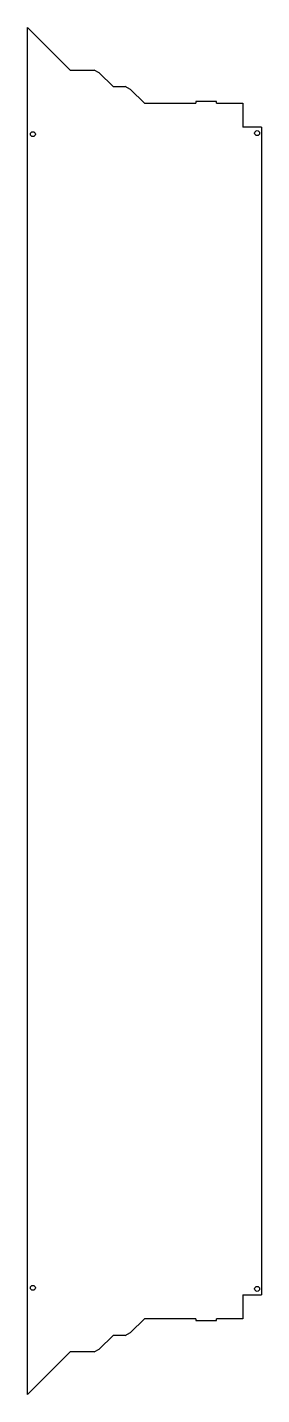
# Model space of a CAD drawing. Header units: millimetres. Extents: x 36 to 206, y -388 to 604.
import ezdxf

# ---------------------------------------------------------------- set-up
doc = ezdxf.new("R2010")
doc.units = ezdxf.units.MM

msp = doc.modelspace()

# ---------------------------------------------------------------- linework, layer by layer
at = {"color": 7, "linetype": 'Continuous', "lineweight": 25}
for p, q in [((35.96, -388.05), (35.96, 603.95)), ((35.96, 603.95), (66.96, 572.95)), ((66.96, 572.95), (84.31, 572.95)), ((88.15, 570.95), (84.31, 572.95)), ((88.15, 570.95), (98.15, 560.95)), ((98.15, 560.95), (107, 560.95)), ((110.85, 558.95), (107, 560.95)), ((110.85, 558.95), (120.85, 548.95)), ((120.85, 548.95), (158.2, 548.95)), ((158.2, 550.15), (158.2, 548.95)), ((173.2, 550.15), (158.2, 550.15)), ((173.2, 548.95), (173.2, 550.15)), ((173.2, 548.95), (192.2, 548.95)), ((192.2, 548.95), (192.2, 531.45)), ((205.85, 531.45), (192.2, 531.45)), ((205.85, 531.45), (205.85, -315.55)), ((192.2, -315.55), (205.85, -315.55)), ((192.2, -315.55), (192.2, -333.05)), ((120.85, -333.05), (110.85, -343.05)), ((158.2, -333.05), (120.85, -333.05)), ((158.2, -333.05), (158.2, -334.25)), ((158.2, -334.25), (173.2, -334.25)), ((192.2, -333.05), (173.2, -333.05)), ((173.2, -334.25), (173.2, -333.05)), ((98.15, -345.05), (88.15, -355.05)), ((107, -345.05), (98.15, -345.05)), ((107, -345.05), (110.85, -343.05)), ((66.96, -357.05), (35.96, -388.05)), ((84.31, -357.05), (66.96, -357.05)), ((84.31, -357.05), (88.15, -355.05))]:
    msp.add_line(p, q, dxfattribs=at)
for centre in [(39.96, 526.45), (202.55, 527.2), (39.96, -310.55), (202.55, -311.3)]:
    msp.add_circle(centre, 1.8, dxfattribs=at)

doc.saveas('drawing.dxf')
